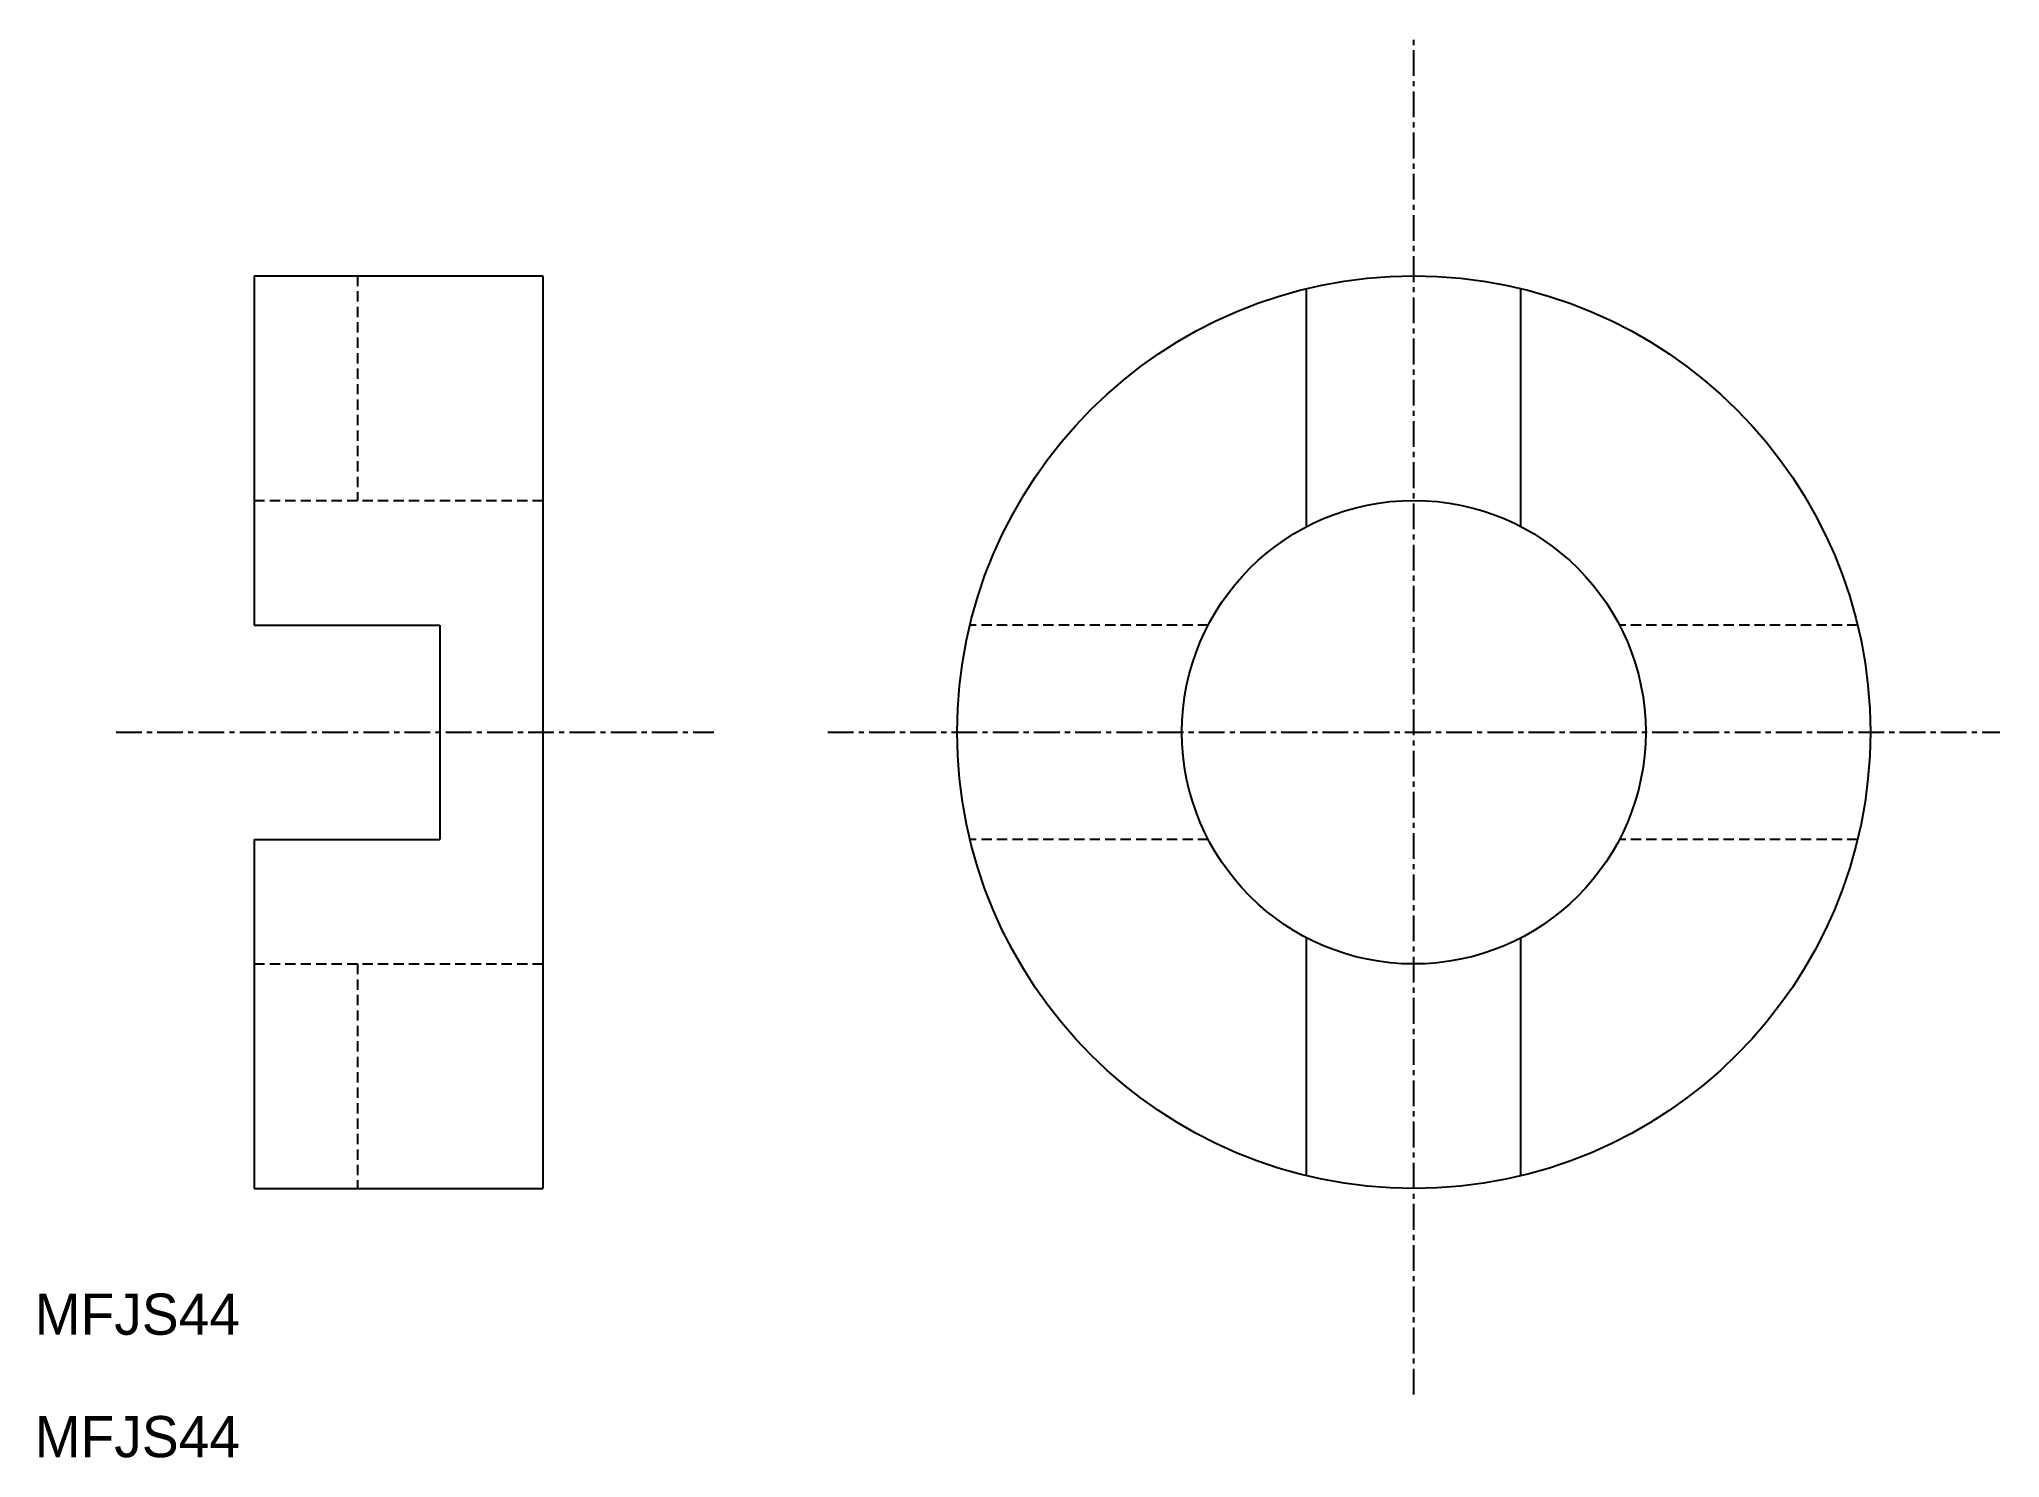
# Model space of a CAD drawing. Extents: x -3696.7 to -3601.6, y -1381.1 to -1312.3.
import ezdxf

# ---------------------------------------------------------------- set-up
doc = ezdxf.new("R2010")
doc.units = 0
doc.linetypes.add('CENTER', pattern=[2, 1.25, -0.25, 0.25, -0.25])
doc.linetypes.add('DASHED', pattern=[0.75, 0.5, -0.25])
doc.layers.get('0').update_dxf_attribs({"linetype": 'CONTINUOUS'})
doc.layers.add('CENTER', color=1, linetype='CENTER')

msp = doc.modelspace()

# ---------------------------------------------------------------- linework, layer by layer
at = {"color": 7, "linetype": 'CONTINUOUS'}
for p, q in [((-3686.255, -1323.768), (-3686.255, -1340.718)), ((-3686.255, -1323.768), (-3672.255, -1323.768)), ((-3672.255, -1323.768), (-3672.255, -1368.068)), ((-3635.199, -1335.942), (-3635.199, -1324.387)), ((-3624.799, -1335.942), (-3624.799, -1324.387)), ((-3686.255, -1340.718), (-3677.255, -1340.718)), ((-3686.255, -1351.118), (-3686.255, -1368.068)), ((-3686.255, -1351.118), (-3677.255, -1351.118)), ((-3635.199, -1367.449), (-3635.199, -1355.894)), ((-3624.799, -1367.449), (-3624.799, -1355.894)), ((-3686.255, -1368.068), (-3672.255, -1368.068))]:
    msp.add_line(p, q, dxfattribs=at)
at = {"color": 3, "linetype": 'DASHED'}
for p, q in [((-3681.255, -1323.768), (-3681.255, -1334.668)), ((-3686.255, -1334.668), (-3672.255, -1334.668)), ((-3639.975, -1340.718), (-3651.53, -1340.718)), ((-3608.468, -1340.718), (-3620.023, -1340.718)), ((-3639.975, -1351.118), (-3651.53, -1351.118)), ((-3608.468, -1351.118), (-3620.023, -1351.118)), ((-3686.255, -1357.168), (-3672.255, -1357.168)), ((-3681.255, -1357.168), (-3681.255, -1368.068))]:
    msp.add_line(p, q, dxfattribs=at)
msp.add_line((-3677.255, -1340.718), (-3677.255, -1351.118))
at = {"color": 7, "linetype": 'CONTINUOUS'}
for radius in [22.15, 11.25]:
    msp.add_circle((-3629.999, -1345.918), radius, dxfattribs=at)
at = {"layer": 'CENTER', "color": 1, "linetype": 'CENTER'}
for p, q in [((-3629.999, -1378.067), (-3629.999, -1312.282)), ((-3692.965, -1345.918), (-3663.965, -1345.918))]:
    msp.add_line(p, q, dxfattribs=at)
at = {"layer": 'CENTER', "linetype": 'CENTER'}
msp.add_line((-3658.429, -1345.918), (-3601.569, -1345.918), dxfattribs=at)

# ---------------------------------------------------------------- texts
at = {"color": 7, "linetype": 'CONTINUOUS'}
for p in [(-3696.91, -1375.163), (-3696.91, -1381.108)]:
    msp.add_text('MFJS44', height=2, dxfattribs=at).set_placement(p)

doc.saveas('drawing.dxf')
